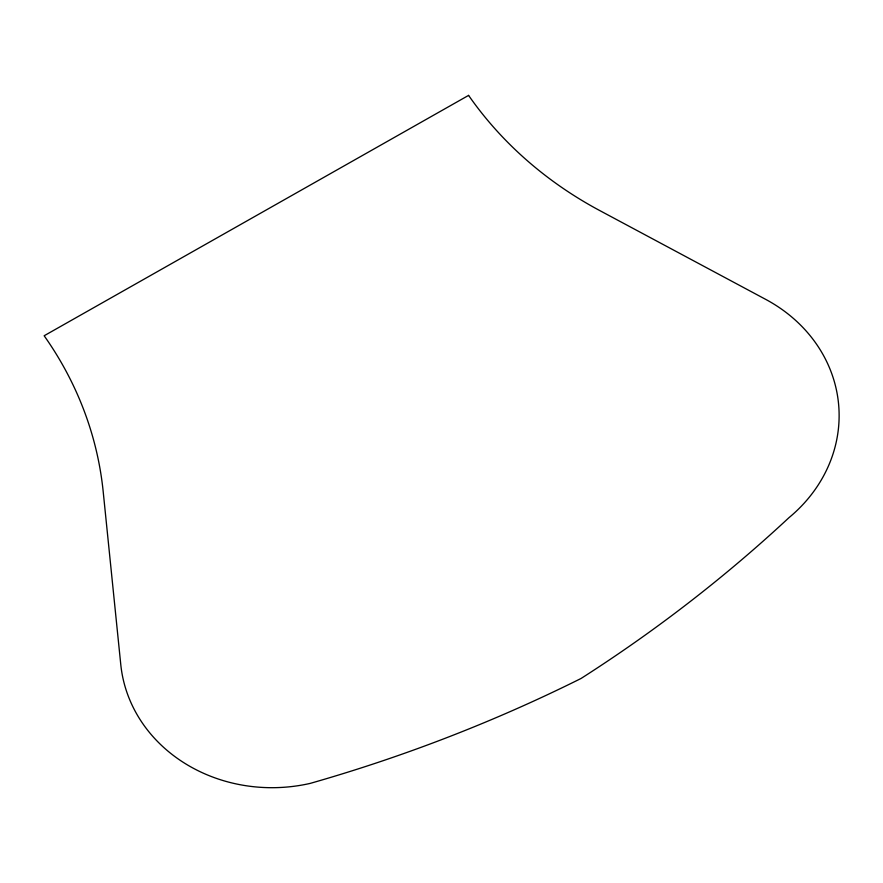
<?xml version="1.0" encoding="UTF-8"?>
<svg xmlns="http://www.w3.org/2000/svg" width="883" height="883" viewBox="0 0 883 883"><rect width="100%" height="100%" fill="white"/><g stroke="black" fill="none" stroke-linecap="round" stroke-linejoin="round"><path stroke-width="1.32" d="M468.586 95.386L44.15 335.761A399.116 355.926 -3.5 0 1 103.19 491.61L120.783 664.612A153.995 137.34 -3.5 0 0 310.187 783.398A1459.444 1301.52 -3.5 0 0 581.047 678.475A1459.456 1301.542 -3.5 0 0 788.949 517.681A153.995 137.34 -3.5 0 0 765.704 299.381L599.601 210.485A399.116 355.926 -3.5 0 1 468.586 95.386"/></g></svg>
